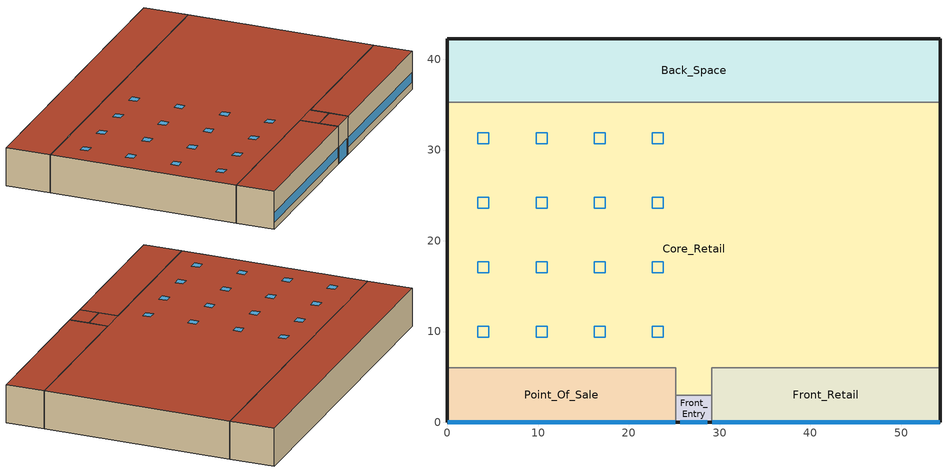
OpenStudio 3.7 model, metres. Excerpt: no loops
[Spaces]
Core_Retail
 floor foundation (BTAP-Grnd-Floor-Mass:U-0.678_std): 54.27,35.27 54.27,6 29.14,6 29.14,3 25.14,3 25.14,6 0,6 0,35.27 z0; 54.27,35.27 54.27,6 29.14,6 29.14,3 25.14,3 25.14,6 0,6 0,35.27 z0; 54.27,35.27 54.27,6 29.14,6 29.14,3 25.14,3 25.14,6 0,6 0,35.27 z0
 wall outside: 54.27,6 54.27,35.27 / 0,35.27 0,6 / 54.27,6 54.27,35.27 / 0,35.27 0,6 / 54.27,6 54.27,35.27 / 0,35.27 0,6 z0:6.1
 wall to Back_Space: 54.27,35.27 0,35.27 / 54.27,35.27 0,35.27 / 54.27,35.27 0,35.27 z0:6.1
 wall to Front_Entry: 25.14,3 29.14,3 / 25.14,3 29.14,3 / 25.14,3 29.14,3 z0:6.1
 wall to Point_Of_Sale: 0,6 25.14,6 25.14,3 / 0,6 25.14,6 25.14,3 / 0,6 25.14,6 25.14,3 z0:6.1
 wall to Front_Retail: 29.14,3 29.14,6 54.27,6 / 29.14,3 29.14,6 54.27,6 / 29.14,3 29.14,6 54.27,6 z0:6.1
 roof outside: 29.14,3 29.14,6 25.14,6 25.14,3 z6.1; 54.27,6 54.27,35.27 0,35.27 0,6 z6.1; 29.14,3 29.14,6 25.14,6 25.14,3 z6.1; 54.27,6 54.27,35.27 0,35.27 0,6 z6.1; 29.14,3 29.14,6 25.14,6 25.14,3 z6.1; 54.27,6 54.27,35.27 0,35.27 0,6 z6.1
 skylight: 23.78,16.46 23.78,17.68 22.56,17.68 22.56,16.46 z6.1; 4.57,30.7 4.57,31.92 3.35,31.92 3.35,30.7 z6.1; 4.57,9.35 4.57,10.57 3.35,10.57 3.35,9.35 z6.1; 4.57,16.46 4.57,17.68 3.35,17.68 3.35,16.46 z6.1; 17.37,16.46 17.37,17.68 16.15,17.68 16.15,16.46 z6.1; 17.37,30.7 17.37,31.92 16.15,31.92 16.15,30.7 z6.1; 17.37,23.58 17.37,24.8 16.15,24.8 16.15,23.58 z6.1; 4.57,23.58 4.57,24.8 3.35,24.8 3.35,23.58 z6.1; 17.37,9.35 17.37,10.57 16.15,10.57 16.15,9.35 z6.1; 10.97,23.58 10.97,24.8 9.75,24.8 9.75,23.58 z6.1; 10.97,9.35 10.97,10.57 9.75,10.57 9.75,9.35 z6.1; 23.78,23.58 23.78,24.8 22.56,24.8 22.56,23.58 z6.1; 23.78,30.7 23.78,31.92 22.56,31.92 22.56,30.7 z6.1; 10.97,16.46 10.97,17.68 9.75,17.68 9.75,16.46 z6.1; 23.78,9.35 23.78,10.57 22.56,10.57 22.56,9.35 z6.1; 10.97,30.7 10.97,31.92 9.75,31.92 9.75,30.7 z6.1; 23.78,16.46 23.78,17.68 22.56,17.68 22.56,16.46 z6.1; 4.57,30.7 4.57,31.92 3.35,31.92 3.35,30.7 z6.1; 4.57,9.35 4.57,10.57 3.35,10.57 3.35,9.35 z6.1; 4.57,16.46 4.57,17.68 3.35,17.68 3.35,16.46 z6.1; 17.37,16.46 17.37,17.68 16.15,17.68 16.15,16.46 z6.1; 17.37,30.7 17.37,31.92 16.15,31.92 16.15,30.7 z6.1; 17.37,23.58 17.37,24.8 16.15,24.8 16.15,23.58 z6.1; 4.57,23.58 4.57,24.8 3.35,24.8 3.35,23.58 z6.1; 17.37,9.35 17.37,10.57 16.15,10.57 16.15,9.35 z6.1; 10.97,23.58 10.97,24.8 9.75,24.8 9.75,23.58 z6.1; 10.97,9.35 10.97,10.57 9.75,10.57 9.75,9.35 z6.1; 23.78,23.58 23.78,24.8 22.56,24.8 22.56,23.58 z6.1; 23.78,30.7 23.78,31.92 22.56,31.92 22.56,30.7 z6.1; 10.97,16.46 10.97,17.68 9.75,17.68 9.75,16.46 z6.1; 23.78,9.35 23.78,10.57 22.56,10.57 22.56,9.35 z6.1; 10.97,30.7 10.97,31.92 9.75,31.92 9.75,30.7 z6.1; 23.78,16.46 23.78,17.68 22.56,17.68 22.56,16.46 z6.1; 4.57,30.7 4.57,31.92 3.35,31.92 3.35,30.7 z6.1; 4.57,9.35 4.57,10.57 3.35,10.57 3.35,9.35 z6.1; 4.57,16.46 4.57,17.68 3.35,17.68 3.35,16.46 z6.1; 17.37,16.46 17.37,17.68 16.15,17.68 16.15,16.46 z6.1; 17.37,30.7 17.37,31.92 16.15,31.92 16.15,30.7 z6.1; 17.37,23.58 17.37,24.8 16.15,24.8 16.15,23.58 z6.1; 4.57,23.58 4.57,24.8 3.35,24.8 3.35,23.58 z6.1; 17.37,9.35 17.37,10.57 16.15,10.57 16.15,9.35 z6.1; 10.97,23.58 10.97,24.8 9.75,24.8 9.75,23.58 z6.1; 10.97,9.35 10.97,10.57 9.75,10.57 9.75,9.35 z6.1; 23.78,23.58 23.78,24.8 22.56,24.8 22.56,23.58 z6.1; 23.78,30.7 23.78,31.92 22.56,31.92 22.56,30.7 z6.1; 10.97,16.46 10.97,17.68 9.75,17.68 9.75,16.46 z6.1; 23.78,9.35 23.78,10.57 22.56,10.57 22.56,9.35 z6.1; 10.97,30.7 10.97,31.92 9.75,31.92 9.75,30.7 z6.1
Back_Space
 floor foundation (BTAP-Grnd-Floor-Mass:U-0.678_std): 54.27,42.27 54.27,35.27 0,35.27 0,42.27 z0; 54.27,42.27 54.27,35.27 0,35.27 0,42.27 z0; 54.27,42.27 54.27,35.27 0,35.27 0,42.27 z0
 wall outside: 54.27,35.27 54.27,42.27 0,42.27 0,35.27 / 54.27,35.27 54.27,42.27 0,42.27 0,35.27 / 54.27,35.27 54.27,42.27 0,42.27 0,35.27 z0:6.1
 roof outside: 54.27,35.27 54.27,42.27 0,42.27 0,35.27 z6.1; 54.27,35.27 54.27,42.27 0,42.27 0,35.27 z6.1; 54.27,35.27 54.27,42.27 0,42.27 0,35.27 z6.1
Front_Retail
 floor foundation (BTAP-Grnd-Floor-Mass:U-0.678_std): 54.27,6 54.27,0 29.14,0 29.14,6 z0; 54.27,6 54.27,0 29.14,0 29.14,6 z0; 54.27,6 54.27,0 29.14,0 29.14,6 z0
 wall outside: 29.14,0 54.27,0 54.27,6 / 29.14,0 54.27,0 54.27,6 / 29.14,0 54.27,0 54.27,6 z0:6.1
 wall to Front_Entry: 29.14,3 29.14,0 / 29.14,3 29.14,0 / 29.14,3 29.14,0 z0:6.1
 window: 29.19,0 54.22,0 / 29.19,0 54.22,0 / 29.19,0 54.22,0 z1.14:2.66
 roof outside: 54.27,0 54.27,6 29.14,6 29.14,0 z6.1; 54.27,0 54.27,6 29.14,6 29.14,0 z6.1; 54.27,0 54.27,6 29.14,6 29.14,0 z6.1
Point_Of_Sale
 floor foundation (BTAP-Grnd-Floor-Mass:U-0.678_std): 25.14,6 25.14,0 0,0 0,6 z0; 25.14,6 25.14,0 0,0 0,6 z0; 25.14,6 25.14,0 0,0 0,6 z0
 wall outside: 0,6 0,0 25.14,0 / 0,6 0,0 25.14,0 / 0,6 0,0 25.14,0 z0:6.1
 wall to Front_Entry: 25.14,0 25.14,3 / 25.14,0 25.14,3 / 25.14,0 25.14,3 z0:6.1
 window: 0.05,0 25.09,0 / 0.05,0 25.09,0 / 0.05,0 25.09,0 z1.14:2.66
 roof outside: 25.14,0 25.14,6 0,6 0,0 z6.1; 25.14,0 25.14,6 0,6 0,0 z6.1; 25.14,0 25.14,6 0,6 0,0 z6.1
Front_Entry
 floor foundation (BTAP-Grnd-Floor-Mass:U-0.678_std): 29.14,3 29.14,0 25.14,0 25.14,3 z0; 29.14,3 29.14,0 25.14,0 25.14,3 z0; 29.14,3 29.14,0 25.14,0 25.14,3 z0
 wall outside: 25.14,0 29.14,0 / 25.14,0 29.14,0 / 25.14,0 29.14,0 z0:6.1
 window: 25.64,0 28.64,0 / 25.64,0 28.64,0 / 25.64,0 28.64,0 z0.05:2.66
 roof outside: 29.14,0 29.14,3 25.14,3 25.14,0 z6.1; 29.14,0 29.14,3 25.14,3 25.14,0 z6.1; 29.14,0 29.14,3 25.14,3 25.14,0 z6.1
[Site] Latitude {deg}=51.11; Longitude {deg}=-114.02; Time Zone {hr}=-7; Elevation {m}=1084.1; Terrain=City
Calgary Intl AP_AB_CAN; Calgary Intl AP_AB_CAN; Calgary Intl AP_AB_CAN
[Building] North Axis {deg}=0; Default Construction Set=BTAP-Mass at hdd = 5000.0; Standards Number of Stories=1; Standards Number of Above Ground Stories=1; Standards Template=BTAP1980TO2010; Standards Building Type=RetailStandalone
RetailStandalone; RetailStandalone; RetailStandalone
[Site:WaterMainsTemperature] Calculation Method=Correlation; Annual Average Outdoor Air Temperature {C}=4.69167; Maximum Difference In Monthly Average Outdoor Air Temperatures {deltaC}=24.6
; ; 
[Site:GroundTemperature:BuildingSurface]
19.527, 19.502, 19.536, 19.598, 20.002, 21.64, 22.225, 22.375, 21.449, 20.121, 19.802, 19.633
[SizingPeriod:DesignDay] Barometric Pressure {Pa}=88961; Rain Indicator=No; Snow Indicator=No; Day of Month=21; Daylight Saving Time Indicator=No; Humidity Condition Type=Wetbulb; Dry-Bulb Temperature Range Modifier Type=DefaultMultipliers
Name | Maximum Dry-Bulb Temperature {C} | Daily Dry-Bulb Temperature Range {deltaC} | Wind Speed {m/s} | Wind Direction {deg} | Month | Day Type | Wetbulb or DewPoint at Maximum Dry-Bulb {C} | Solar Model Indicator | ASHRAE Clear Sky Optical Depth for Beam Irradiance | ASHRAE Clear Sky Optical Depth for Diffuse Irradiance | Sky Clearness
Calgary Intl AP Ann Clg .4% Condns DB=>MWB; Calgary Intl AP Ann Clg .4% Condns DB=>MWB | 28.8 | 12.3 | 4.5 | 160 | 7 | SummerDesignDay | 16 | ASHRAETau | 0.34 | 2.419
Calgary Intl AP Ann Clg .4% Condns WB=>MDB | 25.5 | 12.3 | 4.5 | 160 | 7 | SummerDesignDay | 17.8 | ASHRAETau | 0.34 | 2.419
Calgary Intl AP Ann Htg 99.6% Condns DB | -27.7 | 0 | 2.7 | 200 | 1 | WinterDesignDay | -27.7 | ASHRAEClearSky |  |  | 0
[ClimateZones] Climate Zone Institution Name 1=ASHRAE; Climate Zone Document Name 1=ANSI/ASHRAE Standard 169; Climate Zone Document Year 1=2006; Climate Zone Value 1=7
; ; 
[Site:GroundTemperature:Shallow]
-1.6, -5.4, -6.4, -5.5, -0.4, 5.3, 10.8, 14.7, 15.8, 14, 9.5, 4
[Site:GroundTemperature:Deep]
4, 1.3, -0.4, -0.9, 0.1, 2.3, 5.2, 8, 9.9, 10.3, 9.2, 7
[Site:GroundTemperature:FCfactorMethod] January Ground Temperature {C}=5.5; February Ground Temperature {C}=-2; March Ground Temperature {C}=-7.6; April Ground Temperature {C}=-6.3; May Ground Temperature {C}=-6.6; June Ground Temperature {C}=-0.3; July Ground Temperature {C}=4.9; August Ground Temperature {C}=10.2; September Ground Temperature {C}=13.8; October Ground Temperature {C}=17; November Ground Temperature {C}=16.6; December Ground Temperature {C}=11.1
; ; 
[Material:NoMass] Roughness=Smooth; Thermal Absorptance=0.9; Solar Absorptance=0.7
Name | Thermal Resistance {m2-K/W} | Visible Absorptance
Typical Carpet Pad; Typical Carpet Pad 1; Typical Carpet Pad; Typical Carpet Pad 1; Typical Carpet Pad; Typical Carpet Pad 1 | 0.21648 | 0.8
Typical Insulation 1; Typical Insulation 1; Typical Insulation 1 | 0.00118045 | 0.7
Typical Insulation 2; Typical Insulation 2; Typical Insulation 2 | 2.61923 | 0.7
Typical Insulation 3; Typical Insulation 3; Typical Insulation 3 | 4.40527 | 0.7
Typical Carpet Pad 2; Typical Carpet Pad 4; Typical Carpet Pad 2; Typical Carpet Pad 4; Typical Carpet Pad 2; Typical Carpet Pad 4 | 1.40895 | 0.8
Typical Carpet Pad 3; Typical Carpet Pad 3; Typical Carpet Pad 3 | 2.28697 | 0.8
Typical Insulation 4; Typical Insulation 4; Typical Insulation 4 | 0.338965 | 0.7
Typical Insulation 5; Typical Insulation 5; Typical Insulation 5 | 0.338983 | 0.7
[Material]
Name | Roughness | Thickness {m} | Conductivity {W/m-K} | Density {kg/m3} | Specific Heat {J/kg-K} | Thermal Absorptance | Solar Absorptance | Visible Absorptance
G05 25mm wood; G05 25mm wood; G05 25mm wood | MediumSmooth | 0.0254 | 0.15 | 608 | 1630 | 0.9 | 0.5 | 0.5
100mm Normalweight concrete floor 1; 100mm Normalweight concrete floor 1; 100mm Normalweight concrete floor 1 | MediumSmooth | 0.1016 | 2.31 | 2322 | 832
G01 13mm gypsum board 1; G01 13mm gypsum board 1; G01 13mm gypsum board 1 | Smooth | 0.0127 | 0.16 | 800 | 1090 | 0.9 | 0.7 | 0.5
4 in. Normalweight Concrete Floor 1; 4 in. Normalweight Concrete Floor 1; 4 in. Normalweight Concrete Floor 1 | MediumRough | 0.1016 | 2.31 | 2322 | 832 | 0.9 | 0.7 | 0.7
1IN Stucco 1; 1IN Stucco 1; 1IN Stucco 1 | Smooth | 0.0253 | 0.6918 | 1858 | 837 | 0.9 | 0.7 | 0.92
8IN CONCRETE HW RefBldg 1; 8IN CONCRETE HW RefBldg 1; 8IN CONCRETE HW RefBldg 1 | Rough | 0.2032 | 1.311 | 2240 | 836.8 | 0.9 | 0.7 | 0.7
1/2IN Gypsum 1; 1/2IN Gypsum 1; 1/2IN Gypsum 1 | Smooth | 0.0127 | 0.16 | 784.9 | 830 | 0.9 | 0.4 | 0.4
Metal Roof Surface 1; F08 Metal surface 1; Metal Roof Surface 1; F08 Metal surface 1; Metal Roof Surface 1; F08 Metal surface 1 | Smooth | 0.0008 | 45.28 | 7824 | 500 | 0.9 | 0.7 | 0.7
6 in. Normalweight Concrete Floor 1; 6 in. Normalweight Concrete Floor 2; 6 in. Normalweight Concrete Floor 3; 6 in. Normalweight Concrete Floor 1; 6 in. Normalweight Concrete Floor 2; 6 in. Normalweight Concrete Floor 3; 6 in. Normalweight Concrete Floor 1; 6 in. Normalweight Concrete Floor 2; 6 in. Normalweight Concrete Floor 3 | MediumRough | 0.1524 | 2.31 | 2322 | 832 | 0.9 | 0.7 | 0.7
Expanded Polystyrene; Expanded Polystyrene; Expanded Polystyrene | MediumSmooth | 0.0408596 | 0.029 | 29 | 1210
[Construction]
BTAP-Int-Partition; BTAP-Int-Door; BTAP-Int-Partition; BTAP-Int-Door; BTAP-Int-Partition; BTAP-Int-Door: G05 25mm wood
BTAP-Int-Floor; BTAP-Int-Floor; BTAP-Int-Floor: 100mm Normalweight concrete floor 1, Typical Carpet Pad
BTAP-Int-Wall; BTAP-Int-Wall; BTAP-Int-Wall: G01 13mm gypsum board 1, G01 13mm gypsum board 1
BTAP-Int-Ceiling; BTAP-Int-Ceiling; BTAP-Int-Ceiling: Typical Carpet Pad, 100mm Normalweight concrete floor 1
BTAP-Int-Window; BTAP-Int-Window; BTAP-Int-Window: SimpleGlazing
BTAP-Ext-Floor-Mass:U-3.822; BTAP-Ext-Floor-Mass:U-3.822; BTAP-Ext-Floor-Mass:U-3.822: Typical Insulation 1, 4 in. Normalweight Concrete Floor 1, Typical Carpet Pad 1
BTAP-Ext-Wall-Mass:U-0.346; BTAP-Ext-Wall-Mass:U-0.346; BTAP-Ext-Wall-Mass:U-0.346: 1IN Stucco 1, 8IN CONCRETE HW RefBldg 1, Typical Insulation 2, 1/2IN Gypsum 1
BTAP-Ext-Roof-Metal:U-0.227; BTAP-Ext-Roof-Metal:U-0.227; BTAP-Ext-Roof-Metal:U-0.227: Metal Roof Surface 1, Typical Insulation 3
BTAP-Grnd-Floor-Mass:U-0.678; BTAP-Grnd-Floor-Mass:U-0.678; BTAP-Grnd-Floor-Mass:U-0.678: 6 in. Normalweight Concrete Floor 1, Typical Carpet Pad 2
BTAP-Grnd-Wall-Mass:U-0.425; BTAP-Grnd-Wall-Mass:U-0.425; BTAP-Grnd-Wall-Mass:U-0.425: 6 in. Normalweight Concrete Floor 2, Typical Carpet Pad 3
BTAP-Grnd-Roof-Mass:U-0.678; BTAP-Grnd-Roof-Mass:U-0.678; BTAP-Grnd-Roof-Mass:U-0.678: 6 in. Normalweight Concrete Floor 3, Typical Carpet Pad 4
BTAP-Ext-FixedWindow:U=0.295 SHGC=0.490; BTAP-Ext-GlassDoors:U=0.295 SHGC=0.490; BTAP-Ext-Skylights:U=0.295 SHGC=0.490; BTAP-Ext-DaylightDomes:U=0.295 SHGC=0.490; BTAP-Ext-DaylightDiffuser:U=0.295 SHGC=0.490; BTAP-Ext-FixedWindow:U=0.295 SHGC=0.490; BTAP-Ext-GlassDoors:U=0.295 SHGC=0.490; BTAP-Ext-Skylights:U=0.295 SHGC=0.490; BTAP-Ext-DaylightDomes:U=0.295 SHGC=0.490; BTAP-Ext-DaylightDiffuser:U=0.295 SHGC=0.490; BTAP-Ext-FixedWindow:U=0.295 SHGC=0.490; BTAP-Ext-GlassDoors:U=0.295 SHGC=0.490; BTAP-Ext-Skylights:U=0.295 SHGC=0.490; BTAP-Ext-DaylightDomes:U=0.295 SHGC=0.490; BTAP-Ext-DaylightDiffuser:U=0.295 SHGC=0.490: SimpleGlazing:U=0.295 SHGC=0.490
BTAP-Ext-Door:U-2.95; BTAP-Ext-Door:U-2.95; BTAP-Ext-Door:U-2.95: F08 Metal surface 1, Typical Insulation 4
BTAP-Ext-OverHeadDoor:U-2.95; BTAP-Ext-OverHeadDoor:U-2.95; BTAP-Ext-OverHeadDoor:U-2.95: Typical Insulation 5
BTAP-Grnd-Floor-Mass:U-0.678_std; BTAP-Grnd-Floor-Mass:U-0.678_std; BTAP-Grnd-Floor-Mass:U-0.678_std: 6 in. Normalweight Concrete Floor 1, Expanded Polystyrene
[DefaultConstructionSet] Default Exterior Surface Constructions=BTAP-Mass at hdd = 5000.0; Default Interior Surface Constructions=Default Surface Constructions 2; Default Ground Contact Surface Constructions=BTAP-Mass at hdd = 5000.0 1; Default Exterior SubSurface Constructions=BTAP-Mass at hdd = 5000.0; Default Interior SubSurface Constructions=Default Sub Surface Constructions 2; Interior Partition Construction=BTAP-Int-Partition
BTAP-Mass at hdd = 5000.0; BTAP-Mass at hdd = 5000.0; BTAP-Mass at hdd = 5000.0
[DefaultSurfaceConstructions]
Name | Floor Construction | Wall Construction | Roof Ceiling Construction
Default Surface Constructions 2; Default Surface Constructions 2; Default Surface Constructions 2 | BTAP-Int-Floor | BTAP-Int-Wall | BTAP-Int-Ceiling
BTAP-Mass at hdd = 5000.0; BTAP-Mass at hdd = 5000.0; BTAP-Mass at hdd = 5000.0 | BTAP-Ext-Floor-Mass:U-3.822 | BTAP-Ext-Wall-Mass:U-0.346 | BTAP-Ext-Roof-Metal:U-0.227
BTAP-Mass at hdd = 5000.0 1; BTAP-Mass at hdd = 5000.0 1; BTAP-Mass at hdd = 5000.0 1 | BTAP-Grnd-Floor-Mass:U-0.678 | BTAP-Grnd-Wall-Mass:U-0.425 | BTAP-Grnd-Roof-Mass:U-0.678
[DefaultSubSurfaceConstructions]
Name | Fixed Window Construction | Operable Window Construction | Door Construction | Glass Door Construction | Overhead Door Construction | Skylight Construction | Tubular Daylight Dome Construction | Tubular Daylight Diffuser Construction
Default Sub Surface Constructions 2; Default Sub Surface Constructions 2; Default Sub Surface Constructions 2 | BTAP-Int-Window | BTAP-Int-Window | BTAP-Int-Door
BTAP-Mass at hdd = 5000.0; BTAP-Mass at hdd = 5000.0; BTAP-Mass at hdd = 5000.0 | BTAP-Ext-FixedWindow:U=0.295 SHGC=0.490 | BTAP-Ext-FixedWindow:U=0.295 SHGC=0.490 | BTAP-Ext-Door:U-2.95 | BTAP-Ext-GlassDoors:U=0.295 SHGC=0.490 | BTAP-Ext-OverHeadDoor:U-2.95 | BTAP-Ext-Skylights:U=0.295 SHGC=0.490 | BTAP-Ext-DaylightDomes:U=0.295 SHGC=0.490 | BTAP-Ext-DaylightDiffuser:U=0.295 SHGC=0.490
[WindowMaterial:SimpleGlazingSystem] Solar Heat Gain Coefficient=0.49; Visible Transmittance=0.21
Name | U-Factor {W/m2-K}
SimpleGlazing; SimpleGlazing; SimpleGlazing | 2.2
SimpleGlazing:U=0.295 SHGC=0.490; SimpleGlazing:U=0.295 SHGC=0.490; SimpleGlazing:U=0.295 SHGC=0.490 | 2.95
[Space] Building Story=Building Story 1; Part of Total Floor Area=Yes; Volume {m3}=Autocalculate
Name | Space Type | Thermal Zone
Core_Retail; Core_Retail; Core_Retail | Space Function Retail - sales | ALL_ST=Retail - sales_FL=Building Story 1_SCH=C 2
Back_Space; Back_Space; Back_Space | Space Function Storage area | ALL_ST=Storage area_FL=Building Story 1_SCH=E
Front_Retail; Front_Retail; Front_Retail | Space Function Retail - sales | ALL_ST=Retail - sales_FL=Building Story 1_SCH=C 1
Point_Of_Sale; Point_Of_Sale; Point_Of_Sale | Space Function Retail - sales | ALL_ST=Retail - sales_FL=Building Story 1_SCH=C
Front_Entry; Front_Entry; Front_Entry | Space Function Lobby - elevator | ALL_ST=Lobby - elevator_FL=Building Story 1_SCH=C
[BuildingStory] Nominal Z Coordinate {m}=0
Building Story 1; Building Story 1; Building Story 1
[SpaceType] Standards Building Type=Space Function
Name | Default Schedule Set | Design Specification Outdoor Air Object | Standards Space Type
Space Function Storage area; Space Function Storage area; Space Function Storage area | Space Function Storage area Schedule Set | Space Function Storage area Ventilation | Storage area
Space Function Retail - sales; Space Function Retail - sales; Space Function Retail - sales | Space Function Retail - sales Schedule Set | Space Function Retail - sales Ventilation | Retail - sales
Space Function Lobby - elevator; Space Function Lobby - elevator; Space Function Lobby - elevator | Space Function Lobby - elevator Schedule Set | Space Function Lobby - elevator Ventilation | Lobby - elevator
[People:Definition] Number of People Calculation Method=People/Area; Fraction Radiant=0.3
Name | People per Space Floor Area {person/m2}
Space Function Lobby - elevator People Definition; Space Function Lobby - elevator People Definition; Space Function Lobby - elevator People Definition | 0.0999967
Space Function Retail - sales People Definition; Space Function Retail - sales People Definition; Space Function Retail - sales People Definition | 0.0333681
Space Function Storage area People Definition; Space Function Storage area People Definition; Space Function Storage area People Definition | 0.0100104
[People] Work Efficiency Schedule=Work Efficiency Schedule; Clothing Insulation Schedule=Clothing Schedule; Air Velocity Schedule=Air Velocity Schedule; Multiplier=1
Name | People Definition | Space or SpaceType
Space Function Lobby - elevator People; Space Function Lobby - elevator People; Space Function Lobby - elevator People | Space Function Lobby - elevator People Definition | Space Function Lobby - elevator
Space Function Retail - sales People; Space Function Retail - sales People; Space Function Retail - sales People | Space Function Retail - sales People Definition | Space Function Retail - sales
Space Function Storage area People; Space Function Storage area People; Space Function Storage area People | Space Function Storage area People Definition | Space Function Storage area
[Lights:Definition] Design Level Calculation Method=Watts/Area; Fraction Radiant=0.5; Fraction Visible=0.2
Name | Watts per Space Floor Area {W/m2}
Space Function Lobby - elevator Lights Definition; Space Function Lobby - elevator Lights Definition; Space Function Lobby - elevator Lights Definition | 6.89994
Space Function Retail - sales Lights Definition; Space Function Retail - sales Lights Definition; Space Function Retail - sales Lights Definition | 18.0998
Space Function Storage area Lights Definition; Space Function Storage area Lights Definition; Space Function Storage area Lights Definition | 6.79994
[Lights] Fraction Replaceable=1
Name | Lights Definition | Space or SpaceType
Space Function Lobby - elevator Lights; Space Function Lobby - elevator Lights; Space Function Lobby - elevator Lights | Space Function Lobby - elevator Lights Definition | Space Function Lobby - elevator
Space Function Retail - sales Lights; Space Function Retail - sales Lights; Space Function Retail - sales Lights | Space Function Retail - sales Lights Definition | Space Function Retail - sales
Space Function Storage area Lights; Space Function Storage area Lights; Space Function Storage area Lights | Space Function Storage area Lights Definition | Space Function Storage area
[ElectricEquipment:Definition] Design Level Calculation Method=Watts/Area; Fraction Radiant=0.5
Name | Watts per Space Floor Area {W/m2}
Space Function Lobby - elevator Elec Equip Definition; Space Function Storage area Elec Equip Definition; Space Function Lobby - elevator Elec Equip Definition; Space Function Storage area Elec Equip Definition; Space Function Lobby - elevator Elec Equip Definition; Space Function Storage area Elec Equip Definition | 0.999992
Space Function Retail - sales Elec Equip Definition; Space Function Retail - sales Elec Equip Definition; Space Function Retail - sales Elec Equip Definition | 2.49998
[ElectricEquipment]
Name | Electric Equipment Definition | Space or SpaceType
Space Function Lobby - elevator Elec Equip; Space Function Lobby - elevator Elec Equip; Space Function Lobby - elevator Elec Equip | Space Function Lobby - elevator Elec Equip Definition | Space Function Lobby - elevator
Space Function Retail - sales Elec Equip; Space Function Retail - sales Elec Equip; Space Function Retail - sales Elec Equip | Space Function Retail - sales Elec Equip Definition | Space Function Retail - sales
Space Function Storage area Elec Equip; Space Function Storage area Elec Equip; Space Function Storage area Elec Equip | Space Function Storage area Elec Equip Definition | Space Function Storage area
[DesignSpecification:OutdoorAir] Outdoor Air Method=Sum
Name | Outdoor Air Flow per Floor Area {m3/s-m2}
Space Function Lobby - elevator Ventilation; Space Function Lobby - elevator Ventilation; Space Function Lobby - elevator Ventilation | 0.00508
Space Function Retail - sales Ventilation; Space Function Retail - sales Ventilation; Space Function Retail - sales Ventilation | 0.001524
Space Function Storage area Ventilation; Space Function Storage area Ventilation; Space Function Storage area Ventilation | 0.000762
[DefaultScheduleSet] People Activity Level Schedule=NECB-Activity; Infiltration Schedule=Always On
Name | Number of People Schedule | Lighting Schedule | Electric Equipment Schedule
Space Function Lobby - elevator Schedule Set; Space Function Retail - sales Schedule Set; Space Function Lobby - elevator Schedule Set; Space Function Retail - sales Schedule Set; Space Function Lobby - elevator Schedule Set; Space Function Retail - sales Schedule Set | NECB-C-Occupancy | NECB-C-Lighting | NECB-C-Electric-Equipment
Space Function Storage area Schedule Set; Space Function Storage area Schedule Set; Space Function Storage area Schedule Set | NECB-E-Occupancy | NECB-E-Lighting | NECB-E-Electric-Equipment
[ThermostatSetpoint:DualSetpoint]
Name | Heating Setpoint Temperature Schedule | Cooling Setpoint Temperature Schedule
Space Function Retail - sales Thermostat 7; Space Function Retail - sales Thermostat 8; Space Function Lobby - elevator Thermostat 3; Space Function Retail - sales Thermostat 9; Space Function Retail - sales Thermostat 7; Space Function Retail - sales Thermostat 8; Space Function Lobby - elevator Thermostat 3; Space Function Retail - sales Thermostat 9; Space Function Retail - sales Thermostat 7; Space Function Retail - sales Thermostat 8; Space Function Lobby - elevator Thermostat 3; Space Function Retail - sales Thermostat 9 | NECB-C-Thermostat Setpoint-Heating | NECB-C-Thermostat Setpoint-Cooling
Space Function Storage area Thermostat 3; Space Function Storage area Thermostat 3; Space Function Storage area Thermostat 3 | NECB-E-Thermostat Setpoint-Heating | NECB-E-Thermostat Setpoint-Cooling
[SpaceInfiltration:DesignFlowRate] Schedule=Always On Discrete; Design Flow Rate Calculation Method=Flow/ExteriorArea; Flow per Exterior Surface Area {m3/s-m2}=0.001116; Constant Term Coefficient=0; Temperature Term Coefficient=0; Velocity Term Coefficient=0.224; Velocity Squared Term Coefficient=0
Name | Space or SpaceType
Back_Space Infiltration; Back_Space Infiltration; Back_Space Infiltration | Back_Space
Core_Retail Infiltration; Core_Retail Infiltration; Core_Retail Infiltration | Core_Retail
Front_Entry Infiltration; Front_Entry Infiltration; Front_Entry Infiltration | Front_Entry
Front_Retail Infiltration; Front_Retail Infiltration; Front_Retail Infiltration | Front_Retail
Point_Of_Sale Infiltration; Point_Of_Sale Infiltration; Point_Of_Sale Infiltration | Point_Of_Sale
[ThermalZone] Use Ideal Air Loads=No
Name | Thermostat
ALL_ST=Retail - sales_FL=Building Story 1_SCH=C; ALL_ST=Retail - sales_FL=Building Story 1_SCH=C; ALL_ST=Retail - sales_FL=Building Story 1_SCH=C | Space Function Retail - sales Thermostat 7
ALL_ST=Retail - sales_FL=Building Story 1_SCH=C 1; ALL_ST=Retail - sales_FL=Building Story 1_SCH=C 1; ALL_ST=Retail - sales_FL=Building Story 1_SCH=C 1 | Space Function Retail - sales Thermostat 8
ALL_ST=Storage area_FL=Building Story 1_SCH=E; ALL_ST=Storage area_FL=Building Story 1_SCH=E; ALL_ST=Storage area_FL=Building Story 1_SCH=E | Space Function Storage area Thermostat 3
ALL_ST=Lobby - elevator_FL=Building Story 1_SCH=C; ALL_ST=Lobby - elevator_FL=Building Story 1_SCH=C; ALL_ST=Lobby - elevator_FL=Building Story 1_SCH=C | Space Function Lobby - elevator Thermostat 3
ALL_ST=Retail - sales_FL=Building Story 1_SCH=C 2; ALL_ST=Retail - sales_FL=Building Story 1_SCH=C 2; ALL_ST=Retail - sales_FL=Building Story 1_SCH=C 2 | Space Function Retail - sales Thermostat 9
[Sizing:Zone] Zone Cooling Design Supply Air Temperature Input Method=TemperatureDifference; Zone Cooling Design Supply Air Temperature {C}=14; Zone Cooling Design Supply Air Temperature Difference {deltaC}=11; Zone Heating Design Supply Air Temperature Input Method=TemperatureDifference; Zone Heating Design Supply Air Temperature {C}=40; Zone Heating Design Supply Air Temperature Difference {deltaC}=21; Zone Cooling Design Supply Air Humidity Ratio {kg-H2O/kg-air}=0.0085; Zone Heating Design Supply Air Humidity Ratio {kg-H2O/kg-air}=0.008; Zone Heating Sizing Factor=1.3; Zone Cooling Sizing Factor=1.1; Cooling Design Air Flow Method=DesignDay; Heating Design Air Flow Method=DesignDay; Account for Dedicated Outdoor Air System=No; Dedicated Outdoor Air System Control Strategy=NeutralSupplyAir; Dedicated Outdoor Air Low Setpoint Temperature for Design {C}=autosize; Dedicated Outdoor Air High Setpoint Temperature for Design {C}=autosize; Zone Load Sizing Method=Sensible Load Only No Latent Load; Zone Latent Cooling Design Supply Air Humidity Ratio Input Method=HumidityRatioDifference; Zone Cooling Design Supply Air Humidity Ratio Difference {kgWater/kgDryAir}=0.005; Zone Latent Heating Design Supply Air Humidity Ratio Input Method=HumidityRatioDifference; Zone Humidification Design Supply Air Humidity Ratio Difference {kgWater/kgDryAir}=0.005
ALL_ST=Retail - sales_FL=Building Story 1_SCH=C; ALL_ST=Retail - sales_FL=Building Story 1_SCH=C 1; ALL_ST=Storage area_FL=Building Story 1_SCH=E; ALL_ST=Lobby - elevator_FL=Building Story 1_SCH=C; ALL_ST=Retail - sales_FL=Building Story 1_SCH=C 2; ALL_ST=Retail - sales_FL=Building Story 1_SCH=C; ALL_ST=Retail - sales_FL=Building Story 1_SCH=C 1; ALL_ST=Storage area_FL=Building Story 1_SCH=E; ALL_ST=Lobby - elevator_FL=Building Story 1_SCH=C; ALL_ST=Retail - sales_FL=Building Story 1_SCH=C 2; ALL_ST=Retail - sales_FL=Building Story 1_SCH=C; ALL_ST=Retail - sales_FL=Building Story 1_SCH=C 1; ALL_ST=Storage area_FL=Building Story 1_SCH=E; ALL_ST=Lobby - elevator_FL=Building Story 1_SCH=C; ALL_ST=Retail - sales_FL=Building Story 1_SCH=C 2
[Zone equipment]
ALL_ST=Retail - sales_FL=Building Story 1_SCH=C; ALL_ST=Retail - sales_FL=Building Story 1_SCH=C; ALL_ST=Retail - sales_FL=Building Story 1_SCH=C: Air Terminal Single Duct Constant Volume No Reheat 2, Zone HVAC Baseboard Convective Electric 2
ALL_ST=Retail - sales_FL=Building Story 1_SCH=C 1; ALL_ST=Retail - sales_FL=Building Story 1_SCH=C 1; ALL_ST=Retail - sales_FL=Building Story 1_SCH=C 1: Air Terminal Single Duct Constant Volume No Reheat 3, Zone HVAC Baseboard Convective Electric 3
ALL_ST=Storage area_FL=Building Story 1_SCH=E; ALL_ST=Storage area_FL=Building Story 1_SCH=E; ALL_ST=Storage area_FL=Building Story 1_SCH=E: Air Terminal Single Duct Constant Volume No Reheat 1, Zone HVAC Baseboard Convective Electric 1, Sys_4_zone_exhaust_fan
ALL_ST=Lobby - elevator_FL=Building Story 1_SCH=C; ALL_ST=Lobby - elevator_FL=Building Story 1_SCH=C; ALL_ST=Lobby - elevator_FL=Building Story 1_SCH=C: Air Terminal Single Duct Constant Volume No Reheat 4, Zone HVAC Baseboard Convective Electric 4
ALL_ST=Retail - sales_FL=Building Story 1_SCH=C 2; ALL_ST=Retail - sales_FL=Building Story 1_SCH=C 2; ALL_ST=Retail - sales_FL=Building Story 1_SCH=C 2: Air Terminal Single Duct Constant Volume No Reheat 5, Zone HVAC Baseboard Convective Electric 5
[Foundation:Kiva] Wall Height Above Grade {m}=0; Wall Depth Below Slab {m}=0
Bldg Kiva Foundation; Bldg Kiva Foundation; Bldg Kiva Foundation
[SurfaceProperty:ExposedFoundationPerimeter] Exposed Perimeter Calculation Method=TotalExposedPerimeter
Name | Total Exposed Perimeter {m}
Front_Entry_Floor; Front_Entry_Floor; Front_Entry_Floor | 4
Point_Of_Sale_Floor; Front_Retail_Floor; Point_Of_Sale_Floor; Front_Retail_Floor; Point_Of_Sale_Floor; Front_Retail_Floor | 31.135
Core_Retail_Floor; Core_Retail_Floor; Core_Retail_Floor | 58.54
Back_Space_Floor; Back_Space_Floor; Back_Space_Floor | 68.27
[Foundation:Kiva:Settings]
; ; 
[AirTerminal:SingleDuct:ConstantVolume:NoReheat] Availability Schedule=Always On Discrete; Maximum Air Flow Rate {m3/s}=AutoSize
Air Terminal Single Duct Constant Volume No Reheat 1; Air Terminal Single Duct Constant Volume No Reheat 2; Air Terminal Single Duct Constant Volume No Reheat 3; Air Terminal Single Duct Constant Volume No Reheat 4; Air Terminal Single Duct Constant Volume No Reheat 5; Air Terminal Single Duct Constant Volume No Reheat 1; Air Terminal Single Duct Constant Volume No Reheat 2; Air Terminal Single Duct Constant Volume No Reheat 3; Air Terminal Single Duct Constant Volume No Reheat 4; Air Terminal Single Duct Constant Volume No Reheat 5; Air Terminal Single Duct Constant Volume No Reheat 1; Air Terminal Single Duct Constant Volume No Reheat 2; Air Terminal Single Duct Constant Volume No Reheat 3; Air Terminal Single Duct Constant Volume No Reheat 4; Air Terminal Single Duct Constant Volume No Reheat 5
[ZoneHVAC:Baseboard:Convective:Electric] Availability Schedule=Always On Discrete; Nominal Capacity {W}=autosize; Efficiency=1
Zone HVAC Baseboard Convective Electric 1; Zone HVAC Baseboard Convective Electric 2; Zone HVAC Baseboard Convective Electric 3; Zone HVAC Baseboard Convective Electric 4; Zone HVAC Baseboard Convective Electric 5; Zone HVAC Baseboard Convective Electric 1; Zone HVAC Baseboard Convective Electric 2; Zone HVAC Baseboard Convective Electric 3; Zone HVAC Baseboard Convective Electric 4; Zone HVAC Baseboard Convective Electric 5
[WaterUse:Equipment:Definition] Target Temperature Schedule=Mixed Water At Faucet Temp - 140F; Sensible Fraction Schedule=Fraction Sensible - 0.2; Latent Fraction Schedule=Fraction Latent - 0.05
Name | Peak Flow Rate {m3/s}
Back_space 0.1gpm 140F; Back_space 0.1gpm 140F; Back_space 0.1gpm 140F | 6.1346e-06
Core_retail 0.18gpm 140F; Core_retail 0.18gpm 140F; Core_retail 0.18gpm 140F | 1.14419e-05
Front_retail 0.02gpm 140F; Point_of_sale 0.02gpm 140F; Front_retail 0.02gpm 140F; Point_of_sale 0.02gpm 140F; Front_retail 0.02gpm 140F; Point_of_sale 0.02gpm 140F | 1.07814e-06
[WaterUse:Equipment]
Name | Water Use Equipment Definition | Space | Flow Rate Fraction Schedule
Back_Space Service Water Use 0.1gpm 140F; Back_Space Service Water Use 0.1gpm 140F; Back_Space Service Water Use 0.1gpm 140F | Back_space 0.1gpm 140F | Back_Space | NECB-E-Service Water Heating
Core_Retail Service Water Use 0.18gpm 140F; Core_Retail Service Water Use 0.18gpm 140F; Core_Retail Service Water Use 0.18gpm 140F | Core_retail 0.18gpm 140F | Core_Retail | NECB-C-Service Water Heating
Front_Retail Service Water Use 0.02gpm 140F; Front_Retail Service Water Use 0.02gpm 140F; Front_Retail Service Water Use 0.02gpm 140F | Front_retail 0.02gpm 140F | Front_Retail | NECB-C-Service Water Heating
Point_Of_Sale Service Water Use 0.02gpm 140F; Point_Of_Sale Service Water Use 0.02gpm 140F; Point_Of_Sale Service Water Use 0.02gpm 140F | Point_of_sale 0.02gpm 140F | Point_Of_Sale | NECB-C-Service Water Heating
[Schedule:Ruleset]
Clothing Schedule; Clothing Schedule; Clothing Schedule: Default Day Schedule=Clothing Schedule Default Winter Clothes
Air Velocity Schedule; Air Velocity Schedule; Air Velocity Schedule: Default Day Schedule=Air Velocity Schedule Default
Work Efficiency Schedule; Work Efficiency Schedule; Work Efficiency Schedule: Default Day Schedule=Work Efficiency Schedule Default
NECB-C-Occupancy; NECB-C-Occupancy; NECB-C-Occupancy: Default Day Schedule=NECB-C-Occupancy Default
NECB-Activity; NECB-Activity; NECB-Activity: Default Day Schedule=NECB-Activity Default; Summer Design Day Schedule=NECB-Activity Summer Design Day; Winter Design Day Schedule=NECB-Activity Winter Design Day
NECB-C-Lighting; NECB-C-Lighting; NECB-C-Lighting: Default Day Schedule=NECB-C-Lighting Default
NECB-C-Electric-Equipment; NECB-C-Electric-Equipment; NECB-C-Electric-Equipment: Default Day Schedule=NECB-C-Electric-Equipment Default
Always On; Always On; Always On: Default Day Schedule=Always On Default
NECB-C-Thermostat Setpoint-Heating; NECB-C-Thermostat Setpoint-Heating; NECB-C-Thermostat Setpoint-Heating: Default Day Schedule=NECB-C-Thermostat Setpoint-Heating Default
NECB-C-Thermostat Setpoint-Cooling; NECB-C-Thermostat Setpoint-Cooling; NECB-C-Thermostat Setpoint-Cooling: Default Day Schedule=NECB-C-Thermostat Setpoint-Cooling Default
NECB-E-Occupancy; NECB-E-Occupancy; NECB-E-Occupancy: Default Day Schedule=NECB-E-Occupancy Default
NECB-E-Lighting; NECB-E-Lighting; NECB-E-Lighting: Default Day Schedule=NECB-E-Lighting Default
NECB-E-Electric-Equipment; NECB-E-Electric-Equipment; NECB-E-Electric-Equipment: Default Day Schedule=NECB-E-Electric-Equipment Default
NECB-E-Thermostat Setpoint-Heating; NECB-E-Thermostat Setpoint-Heating; NECB-E-Thermostat Setpoint-Heating: Default Day Schedule=NECB-E-Thermostat Setpoint-Heating Default
NECB-E-Thermostat Setpoint-Cooling; NECB-E-Thermostat Setpoint-Cooling; NECB-E-Thermostat Setpoint-Cooling: Default Day Schedule=NECB-E-Thermostat Setpoint-Cooling Default
NECB-E-Service Water Heating; NECB-E-Service Water Heating; NECB-E-Service Water Heating: Default Day Schedule=NECB-E-Service Water Heating Default
Fraction Sensible - 0.2; Fraction Sensible - 0.2; Fraction Sensible - 0.2: Default Day Schedule=Fraction Sensible - 0.2 Default
Fraction Latent - 0.05; Fraction Latent - 0.05; Fraction Latent - 0.05: Default Day Schedule=Fraction Latent - 0.05 Default
Mixed Water At Faucet Temp - 140F; Mixed Water At Faucet Temp - 140F; Mixed Water At Faucet Temp - 140F: Default Day Schedule=Mixed Water At Faucet Temp - 140F Default
NECB-C-Service Water Heating; NECB-C-Service Water Heating; NECB-C-Service Water Heating: Default Day Schedule=NECB-C-Service Water Heating Default
[Schedule:Day]
Clothing Schedule Default Winter Clothes; Clothing Schedule Default Winter Clothes; Clothing Schedule Default Winter Clothes: 24, 0, 1
Clothing Schedule Summer Clothes; Clothing Schedule Summer Clothes; Clothing Schedule Summer Clothes: 24, 0, 0.5
Air Velocity Schedule Default; Fraction Sensible - 0.2 Default; Air Velocity Schedule Default; Fraction Sensible - 0.2 Default; Air Velocity Schedule Default; Fraction Sensible - 0.2 Default: 24, 0, 0.2
Work Efficiency Schedule Default; Work Efficiency Schedule Default; Work Efficiency Schedule Default: 24, 0, 0
NECB-C-Occupancy Default; NECB-C-Occupancy Default|Wkdy Day; NECB-C-Occupancy Default; NECB-C-Occupancy Default|Wkdy Day; NECB-C-Occupancy Default; NECB-C-Occupancy Default|Wkdy Day: No, 8, 0, 0, 9, 0, 0.1, 10, 0, 0.2, 12, 0, 0.5, 16, 0, 0.7, 17, 0, 0.8, 18, 0, 0.7, 19, 0, 0.5, 21, 0, 0.3, 24, 0, 0
NECB-C-Occupancy Sat Day; NECB-C-Occupancy Sat Day; NECB-C-Occupancy Sat Day: No, 8, 0, 0, 9, 0, 0.1, 10, 0, 0.2, 11, 0, 0.5, 12, 0, 0.6, 13, 0, 0.8, 16, 0, 0.9, 17, 0, 0.8, 18, 0, 0.7, 19, 0, 0.5, 21, 0, 0.2, 24, 0, 0
NECB-C-Occupancy Sun|Hol Day; NECB-C-Occupancy Sun|Hol Day; NECB-C-Occupancy Sun|Hol Day: No, 10, 0, 0, 11, 0, 0.1, 13, 0, 0.2, 18, 0, 0.4, 19, 0, 0.2, 24, 0, 0
NECB-Activity Default; NECB-Activity Winter Design Day; NECB-Activity Summer Design Day; NECB-Activity Default; NECB-Activity Winter Design Day; NECB-Activity Summer Design Day; NECB-Activity Default; NECB-Activity Winter Design Day; NECB-Activity Summer Design Day: No, 24, 0, 130
NECB-C-Lighting Default; NECB-C-Lighting Default|Wkdy Day; NECB-C-Lighting Sat Day; NECB-C-Electric-Equipment Default; NECB-C-Electric-Equipment Default|Wkdy Day; NECB-C-Electric-Equipment Sat Day; NECB-C-Lighting Default; NECB-C-Lighting Default|Wkdy Day; NECB-C-Lighting Sat Day; NECB-C-Electric-Equipment Default; NECB-C-Electric-Equipment Default|Wkdy Day; NECB-C-Electric-Equipment Sat Day; NECB-C-Lighting Default; NECB-C-Lighting Default|Wkdy Day; NECB-C-Lighting Sat Day; NECB-C-Electric-Equipment Default; NECB-C-Electric-Equipment Default|Wkdy Day; NECB-C-Electric-Equipment Sat Day: No, 8, 0, 0.05, 9, 0, 0.5, 19, 0, 0.9, 20, 0, 0.6, 21, 0, 0.5, 24, 0, 0.05
NECB-C-Lighting Sun|Hol Day; NECB-C-Electric-Equipment Sun|Hol Day; NECB-C-Lighting Sun|Hol Day; NECB-C-Electric-Equipment Sun|Hol Day; NECB-C-Lighting Sun|Hol Day; NECB-C-Electric-Equipment Sun|Hol Day: No, 10, 0, 0.05, 11, 0, 0.5, 18, 0, 0.9, 19, 0, 0.6, 24, 0, 0.05
Always On Default; Always On Default; Always On Default: No, 24, 0, 1
NECB-C-Thermostat Setpoint-Heating Default; NECB-C-Thermostat Setpoint-Heating Default|Wkdy Day; NECB-C-Thermostat Setpoint-Heating Sat Day; NECB-C-Thermostat Setpoint-Heating Default; NECB-C-Thermostat Setpoint-Heating Default|Wkdy Day; NECB-C-Thermostat Setpoint-Heating Sat Day; NECB-C-Thermostat Setpoint-Heating Default; NECB-C-Thermostat Setpoint-Heating Default|Wkdy Day; NECB-C-Thermostat Setpoint-Heating Sat Day: No, 7, 0, 18, 8, 0, 20, 21, 0, 22, 24, 0, 18
NECB-C-Thermostat Setpoint-Heating Sun|Hol Day; NECB-C-Thermostat Setpoint-Heating Sun|Hol Day; NECB-C-Thermostat Setpoint-Heating Sun|Hol Day: No, 9, 0, 18, 10, 0, 20, 19, 0, 22, 24, 0, 18
NECB-C-Thermostat Setpoint-Cooling Default; NECB-C-Thermostat Setpoint-Cooling Default|Wkdy Day; NECB-C-Thermostat Setpoint-Cooling Sat Day; NECB-C-Thermostat Setpoint-Cooling Default; NECB-C-Thermostat Setpoint-Cooling Default|Wkdy Day; NECB-C-Thermostat Setpoint-Cooling Sat Day; NECB-C-Thermostat Setpoint-Cooling Default; NECB-C-Thermostat Setpoint-Cooling Default|Wkdy Day; NECB-C-Thermostat Setpoint-Cooling Sat Day: No, 7, 0, 35, 21, 0, 24, 24, 0, 35
NECB-C-Thermostat Setpoint-Cooling Sun|Hol Day; NECB-C-Thermostat Setpoint-Cooling Sun|Hol Day; NECB-C-Thermostat Setpoint-Cooling Sun|Hol Day: No, 9, 0, 35, 19, 0, 24, 24, 0, 35
NECB-E-Occupancy Default; NECB-E-Occupancy Default|Wkdy Day; NECB-E-Occupancy Default; NECB-E-Occupancy Default|Wkdy Day; NECB-E-Occupancy Default; NECB-E-Occupancy Default|Wkdy Day: No, 8, 0, 0, 9, 0, 0.2, 10, 0, 0.7, 14, 0, 0.9, 15, 0, 0.5, 16, 0, 0.9, 18, 0, 0.8, 19, 0, 0.2, 24, 0, 0
NECB-E-Occupancy Sat Day; NECB-E-Occupancy Sat Day; NECB-E-Occupancy Sat Day: No, 9, 0, 0, 13, 0, 0.2, 17, 0, 0.1, 24, 0, 0
NECB-E-Occupancy Sun|Hol Day; NECB-E-Occupancy Sun|Hol Day; NECB-E-Occupancy Sun|Hol Day: No, 24, 0, 0
NECB-E-Lighting Default; NECB-E-Electric-Equipment Default; NECB-E-Electric-Equipment Default|Wkdy Day; NECB-E-Lighting Default; NECB-E-Electric-Equipment Default; NECB-E-Electric-Equipment Default|Wkdy Day; NECB-E-Lighting Default; NECB-E-Electric-Equipment Default: No, 8, 0, 0.05, 9, 0, 0.4, 10, 0, 0.7, 18, 0, 0.9, 19, 0, 0.4, 24, 0, 0.05
NECB-E-Lighting Default|Wkdy Day; NECB-E-Lighting Default|Wkdy Day: No, 8, 0, 0.04, 9, 0, 0.33, 10, 0, 0.54, 18, 0, 0.94, 19, 0, 0.3, 24, 0, 0.04
NECB-E-Lighting Sat Day; NECB-E-Electric-Equipment Sat Day; NECB-E-Lighting Sat Day; NECB-E-Electric-Equipment Sat Day; NECB-E-Lighting Sat Day; NECB-E-Electric-Equipment Sat Day: No, 9, 0, 0.05, 10, 0, 0.5, 15, 0, 0.9, 16, 0, 0.7, 17, 0, 0.5, 24, 0, 0.05
NECB-E-Lighting Sun|Hol Day; NECB-E-Electric-Equipment Sun|Hol Day; NECB-E-Service Water Heating Sun|Hol Day; NECB-E-Lighting Sun|Hol Day; NECB-E-Electric-Equipment Sun|Hol Day; NECB-E-Service Water Heating Sun|Hol Day; NECB-E-Lighting Sun|Hol Day; NECB-E-Electric-Equipment Sun|Hol Day; NECB-E-Service Water Heating Sun|Hol Day: No, 24, 0, 0.05
NECB-E-Thermostat Setpoint-Heating Default; NECB-E-Thermostat Setpoint-Heating Default|Wkdy Day; NECB-E-Thermostat Setpoint-Heating Default; NECB-E-Thermostat Setpoint-Heating Default|Wkdy Day; NECB-E-Thermostat Setpoint-Heating Default; NECB-E-Thermostat Setpoint-Heating Default|Wkdy Day: No, 7, 0, 18, 8, 0, 20, 19, 0, 22, 24, 0, 18
NECB-E-Thermostat Setpoint-Heating Sat Day; NECB-E-Thermostat Setpoint-Heating Sat Day; NECB-E-Thermostat Setpoint-Heating Sat Day: No, 8, 0, 18, 9, 0, 20, 17, 0, 22, 24, 0, 18
NECB-E-Thermostat Setpoint-Heating Sun|Hol Day; NECB-E-Thermostat Setpoint-Heating Sun|Hol Day; NECB-E-Thermostat Setpoint-Heating Sun|Hol Day: No, 24, 0, 18
NECB-E-Thermostat Setpoint-Cooling Default; NECB-E-Thermostat Setpoint-Cooling Default|Wkdy Day; NECB-E-Thermostat Setpoint-Cooling Default; NECB-E-Thermostat Setpoint-Cooling Default|Wkdy Day; NECB-E-Thermostat Setpoint-Cooling Default; NECB-E-Thermostat Setpoint-Cooling Default|Wkdy Day: No, 7, 0, 35, 19, 0, 24, 24, 0, 35
NECB-E-Thermostat Setpoint-Cooling Sat Day; NECB-E-Thermostat Setpoint-Cooling Sat Day; NECB-E-Thermostat Setpoint-Cooling Sat Day: No, 8, 0, 35, 17, 0, 24, 24, 0, 35
NECB-E-Thermostat Setpoint-Cooling Sun|Hol Day; NECB-E-Thermostat Setpoint-Cooling Sun|Hol Day; NECB-E-Thermostat Setpoint-Cooling Sun|Hol Day: No, 24, 0, 35
NECB-E-Service Water Heating Default; NECB-E-Service Water Heating Default|Wkdy Day; NECB-E-Service Water Heating Default; NECB-E-Service Water Heating Default|Wkdy Day; NECB-E-Service Water Heating Default; NECB-E-Service Water Heating Default|Wkdy Day: No, 8, 0, 0.05, 9, 0, 0.1, 10, 0, 0.4, 12, 0, 0.5, 13, 0, 0.7, 14, 0, 0.9, 15, 0, 0.8, 16, 0, 0.7, 17, 0, 0.8, 18, 0, 0.3, 24, 0, 0.05
NECB-E-Service Water Heating Sat Day; NECB-E-Service Water Heating Sat Day; NECB-E-Service Water Heating Sat Day: No, 10, 0, 0.05, 12, 0, 0.2, 13, 0, 0.4, 16, 0, 0.2, 24, 0, 0.05
Fraction Latent - 0.05 Default; Fraction Latent - 0.05 Default; Fraction Latent - 0.05 Default: 24, 0, 0.05
Mixed Water At Faucet Temp - 140F Default; Mixed Water At Faucet Temp - 140F Default; Mixed Water At Faucet Temp - 140F Default: 24, 0, 60
NECB-C-Service Water Heating Default; NECB-C-Service Water Heating Default|Wkdy Day; NECB-C-Service Water Heating Default; NECB-C-Service Water Heating Default|Wkdy Day; NECB-C-Service Water Heating Default; NECB-C-Service Water Heating Default|Wkdy Day: No, 8, 0, 0.05, 9, 0, 0.1, 10, 0, 0.2, 11, 0, 0.3, 12, 0, 0.4, 16, 0, 0.8, 17, 0, 0.6, 18, 0, 0.4, 19, 0, 0.3, 21, 0, 0.2, 24, 0, 0.05
NECB-C-Service Water Heating Sat Day; NECB-C-Service Water Heating Sat Day; NECB-C-Service Water Heating Sat Day: No, 8, 0, 0.05, 9, 0, 0.1, 10, 0, 0.2, 11, 0, 0.3, 12, 0, 0.5, 16, 0, 0.9, 17, 0, 0.7, 18, 0, 0.5, 19, 0, 0.3, 21, 0, 0.2, 24, 0, 0.05
NECB-C-Service Water Heating Sun|Hol Day; NECB-C-Service Water Heating Sun|Hol Day; NECB-C-Service Water Heating Sun|Hol Day: No, 10, 0, 0.05, 11, 0, 0.1, 12, 0, 0.2, 13, 0, 0.4, 15, 0, 0.8, 16, 0, 0.6, 17, 0, 0.4, 18, 0, 0.3, 19, 0, 0.2, 24, 0, 0.05
NECB-E-Lighting Default|Wkdy Day; NECB-E-Electric-Equipment Default|Wkdy Day: 8, 0, 0.04, 9, 0, 0.33, 10, 0, 0.54, 18, 0, 0.94, 19, 0, 0.3, 24, 0, 0.04
[Schedule:Rule] Date Specification Type=DateRange; Start Day=1
Name | Schedule Ruleset | Rule Order | Day Schedule | Start Month | End Month | End Day | Apply Monday | Apply Tuesday | Apply Wednesday | Apply Thursday | Apply Friday | Apply Saturday | Apply Sunday
Schedule Rule 1; Schedule Rule 1; Schedule Rule 1 | Clothing Schedule | 0 | Clothing Schedule Summer Clothes | 5 | 9 | 30
Schedule Rule 2; Schedule Rule 2; Schedule Rule 2 | NECB-C-Occupancy | 2 | NECB-C-Occupancy Default|Wkdy Day | 1 | 12 | 31 | Yes | Yes | Yes | Yes | Yes
Schedule Rule 3; Schedule Rule 3; Schedule Rule 3 | NECB-C-Occupancy | 1 | NECB-C-Occupancy Sat Day | 1 | 12 | 31 |  |  |  |  |  | Yes
Schedule Rule 4; Schedule Rule 4; Schedule Rule 4 | NECB-C-Occupancy | 0 | NECB-C-Occupancy Sun|Hol Day | 1 | 12 | 31 |  |  |  |  |  |  | Yes
Schedule Rule 5; Schedule Rule 5; Schedule Rule 5 | NECB-C-Lighting | 2 | NECB-C-Lighting Default|Wkdy Day | 1 | 12 | 31 | Yes | Yes | Yes | Yes | Yes
Schedule Rule 6; Schedule Rule 6; Schedule Rule 6 | NECB-C-Lighting | 1 | NECB-C-Lighting Sat Day | 1 | 12 | 31 |  |  |  |  |  | Yes
Schedule Rule 7; Schedule Rule 7; Schedule Rule 7 | NECB-C-Lighting | 0 | NECB-C-Lighting Sun|Hol Day | 1 | 12 | 31 |  |  |  |  |  |  | Yes
Schedule Rule 8; Schedule Rule 8; Schedule Rule 8 | NECB-C-Electric-Equipment | 2 | NECB-C-Electric-Equipment Default|Wkdy Day | 1 | 12 | 31 | Yes | Yes | Yes | Yes | Yes
Schedule Rule 9; Schedule Rule 9; Schedule Rule 9 | NECB-C-Electric-Equipment | 1 | NECB-C-Electric-Equipment Sat Day | 1 | 12 | 31 |  |  |  |  |  | Yes
Schedule Rule 10; Schedule Rule 10; Schedule Rule 10 | NECB-C-Electric-Equipment | 0 | NECB-C-Electric-Equipment Sun|Hol Day | 1 | 12 | 31 |  |  |  |  |  |  | Yes
Schedule Rule 11; Schedule Rule 11; Schedule Rule 11 | NECB-C-Thermostat Setpoint-Heating | 2 | NECB-C-Thermostat Setpoint-Heating Default|Wkdy Day | 1 | 12 | 31 | Yes | Yes | Yes | Yes | Yes
Schedule Rule 12; Schedule Rule 12; Schedule Rule 12 | NECB-C-Thermostat Setpoint-Heating | 1 | NECB-C-Thermostat Setpoint-Heating Sat Day | 1 | 12 | 31 |  |  |  |  |  | Yes
Schedule Rule 13; Schedule Rule 13; Schedule Rule 13 | NECB-C-Thermostat Setpoint-Heating | 0 | NECB-C-Thermostat Setpoint-Heating Sun|Hol Day | 1 | 12 | 31 |  |  |  |  |  |  | Yes
Schedule Rule 14; Schedule Rule 14; Schedule Rule 14 | NECB-C-Thermostat Setpoint-Cooling | 2 | NECB-C-Thermostat Setpoint-Cooling Default|Wkdy Day | 1 | 12 | 31 | Yes | Yes | Yes | Yes | Yes
Schedule Rule 15; Schedule Rule 15; Schedule Rule 15 | NECB-C-Thermostat Setpoint-Cooling | 1 | NECB-C-Thermostat Setpoint-Cooling Sat Day | 1 | 12 | 31 |  |  |  |  |  | Yes
Schedule Rule 16; Schedule Rule 16; Schedule Rule 16 | NECB-C-Thermostat Setpoint-Cooling | 0 | NECB-C-Thermostat Setpoint-Cooling Sun|Hol Day | 1 | 12 | 31 |  |  |  |  |  |  | Yes
Schedule Rule 17; Schedule Rule 17; Schedule Rule 17 | NECB-E-Occupancy | 2 | NECB-E-Occupancy Default|Wkdy Day | 1 | 12 | 31 | Yes | Yes | Yes | Yes | Yes
Schedule Rule 18; Schedule Rule 18; Schedule Rule 18 | NECB-E-Occupancy | 1 | NECB-E-Occupancy Sat Day | 1 | 12 | 31 |  |  |  |  |  | Yes
Schedule Rule 19; Schedule Rule 19; Schedule Rule 19 | NECB-E-Occupancy | 0 | NECB-E-Occupancy Sun|Hol Day | 1 | 12 | 31 |  |  |  |  |  |  | Yes
Schedule Rule 20; Schedule Rule 20; Schedule Rule 20 | NECB-E-Lighting | 2 | NECB-E-Lighting Default|Wkdy Day | 1 | 12 | 31 | Yes | Yes | Yes | Yes | Yes
Schedule Rule 21; Schedule Rule 21; Schedule Rule 21 | NECB-E-Lighting | 1 | NECB-E-Lighting Sat Day | 1 | 12 | 31 |  |  |  |  |  | Yes
Schedule Rule 22; Schedule Rule 22; Schedule Rule 22 | NECB-E-Lighting | 0 | NECB-E-Lighting Sun|Hol Day | 1 | 12 | 31 |  |  |  |  |  |  | Yes
Schedule Rule 23; Schedule Rule 23; Schedule Rule 23 | NECB-E-Electric-Equipment | 2 | NECB-E-Electric-Equipment Default|Wkdy Day | 1 | 12 | 31 | Yes | Yes | Yes | Yes | Yes
Schedule Rule 24; Schedule Rule 24; Schedule Rule 24 | NECB-E-Electric-Equipment | 1 | NECB-E-Electric-Equipment Sat Day | 1 | 12 | 31 |  |  |  |  |  | Yes
Schedule Rule 25; Schedule Rule 25; Schedule Rule 25 | NECB-E-Electric-Equipment | 0 | NECB-E-Electric-Equipment Sun|Hol Day | 1 | 12 | 31 |  |  |  |  |  |  | Yes
Schedule Rule 26; Schedule Rule 26; Schedule Rule 26 | NECB-E-Thermostat Setpoint-Heating | 2 | NECB-E-Thermostat Setpoint-Heating Default|Wkdy Day | 1 | 12 | 31 | Yes | Yes | Yes | Yes | Yes
Schedule Rule 27; Schedule Rule 27; Schedule Rule 27 | NECB-E-Thermostat Setpoint-Heating | 1 | NECB-E-Thermostat Setpoint-Heating Sat Day | 1 | 12 | 31 |  |  |  |  |  | Yes
Schedule Rule 28; Schedule Rule 28; Schedule Rule 28 | NECB-E-Thermostat Setpoint-Heating | 0 | NECB-E-Thermostat Setpoint-Heating Sun|Hol Day | 1 | 12 | 31 |  |  |  |  |  |  | Yes
Schedule Rule 29; Schedule Rule 29; Schedule Rule 29 | NECB-E-Thermostat Setpoint-Cooling | 2 | NECB-E-Thermostat Setpoint-Cooling Default|Wkdy Day | 1 | 12 | 31 | Yes | Yes | Yes | Yes | Yes
Schedule Rule 30; Schedule Rule 30; Schedule Rule 30 | NECB-E-Thermostat Setpoint-Cooling | 1 | NECB-E-Thermostat Setpoint-Cooling Sat Day | 1 | 12 | 31 |  |  |  |  |  | Yes
Schedule Rule 31; Schedule Rule 31; Schedule Rule 31 | NECB-E-Thermostat Setpoint-Cooling | 0 | NECB-E-Thermostat Setpoint-Cooling Sun|Hol Day | 1 | 12 | 31 |  |  |  |  |  |  | Yes
Schedule Rule 32; Schedule Rule 32; Schedule Rule 32 | NECB-E-Service Water Heating | 2 | NECB-E-Service Water Heating Default|Wkdy Day | 1 | 12 | 31 | Yes | Yes | Yes | Yes | Yes
Schedule Rule 33; Schedule Rule 33; Schedule Rule 33 | NECB-E-Service Water Heating | 1 | NECB-E-Service Water Heating Sat Day | 1 | 12 | 31 |  |  |  |  |  | Yes
Schedule Rule 34; Schedule Rule 34; Schedule Rule 34 | NECB-E-Service Water Heating | 0 | NECB-E-Service Water Heating Sun|Hol Day | 1 | 12 | 31 |  |  |  |  |  |  | Yes
Schedule Rule 35; Schedule Rule 35; Schedule Rule 35 | NECB-C-Service Water Heating | 2 | NECB-C-Service Water Heating Default|Wkdy Day | 1 | 12 | 31 | Yes | Yes | Yes | Yes | Yes
Schedule Rule 36; Schedule Rule 36; Schedule Rule 36 | NECB-C-Service Water Heating | 1 | NECB-C-Service Water Heating Sat Day | 1 | 12 | 31 |  |  |  |  |  | Yes
Schedule Rule 37; Schedule Rule 37; Schedule Rule 37 | NECB-C-Service Water Heating | 0 | NECB-C-Service Water Heating Sun|Hol Day | 1 | 12 | 31 |  |  |  |  |  |  | Yes
[Schedule:Constant] Value=1
Always On Discrete; Always On Discrete; Always On Discrete
